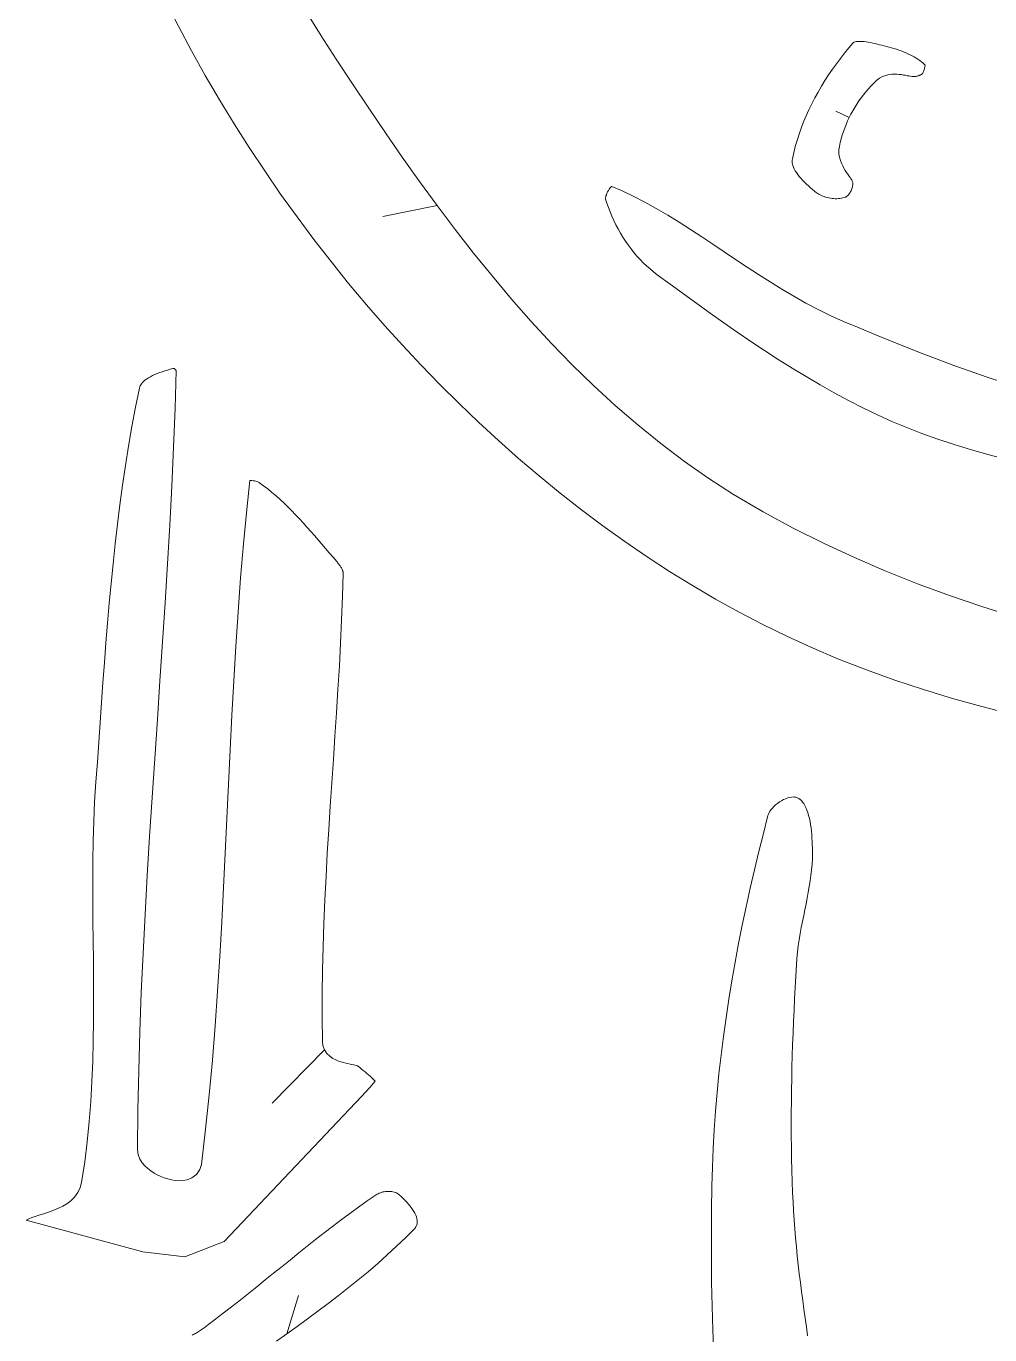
# Model space of a CAD drawing. Header units: inches. Extents: x -12 to 23, y -13.2 to 21.7.
# Drawn here: x 6.249 to 8.404, y 8.902 to 11.829 of the extents above; entities that cross this region are included whole.
import ezdxf

# ---------------------------------------------------------------- set-up
doc = ezdxf.new("R2010")
doc.units = ezdxf.units.IN
doc.header["$MEASUREMENT"] = 0
doc.layers.get('0').update_dxf_attribs({"lineweight": 0})

msp = doc.modelspace()

# ---------------------------------------------------------------- linework, layer by layer
at = {"color": 7, "linetype": 'Continuous', "lineweight": 0}
for p, q in [((6.5608, 11.8849), (6.5893, 11.8289)), ((6.9088, 11.8074), (6.8762, 11.8605)), ((6.5893, 11.8289), (6.6188, 11.7735)), ((6.9424, 11.755), (6.9088, 11.8074)), ((6.6188, 11.7735), (6.6494, 11.7186)), ((8.0794, 11.7686), (8.0701, 11.7568)), ((8.0889, 11.7803), (8.0794, 11.7686)), ((8.0981, 11.791), (8.0889, 11.7803)), ((8.0992, 11.7921), (8.0981, 11.791)), ((8.0997, 11.7925), (8.0992, 11.7921)), ((8.1005, 11.7929), (8.0997, 11.7925)), ((8.1017, 11.7934), (8.1005, 11.7929)), ((8.1033, 11.7939), (8.1017, 11.7934)), ((8.1055, 11.7944), (8.1033, 11.7939)), ((8.1082, 11.7948), (8.1055, 11.7944)), ((8.1114, 11.7949), (8.1082, 11.7948)), ((8.115, 11.7949), (8.1114, 11.7949)), ((8.119, 11.7947), (8.115, 11.7949)), ((8.1233, 11.7943), (8.119, 11.7947)), ((8.1278, 11.7938), (8.1233, 11.7943)), ((8.1325, 11.793), (8.1278, 11.7938)), ((8.1374, 11.7921), (8.1325, 11.793)), ((8.1424, 11.791), (8.1374, 11.7921)), ((8.1475, 11.7899), (8.1424, 11.791)), ((8.1526, 11.7887), (8.1475, 11.7899)), ((8.1578, 11.7874), (8.1526, 11.7887)), ((8.1629, 11.7862), (8.1578, 11.7874)), ((8.1678, 11.785), (8.1629, 11.7862)), ((8.1735, 11.7836), (8.1678, 11.785)), ((8.179, 11.7821), (8.1735, 11.7836)), ((8.1845, 11.7806), (8.179, 11.7821)), ((8.1899, 11.7789), (8.1845, 11.7806)), ((8.1953, 11.7772), (8.1899, 11.7789)), ((8.2006, 11.7754), (8.1953, 11.7772)), ((8.2059, 11.7735), (8.2006, 11.7754)), ((8.211, 11.7715), (8.2059, 11.7735)), ((8.2161, 11.7694), (8.211, 11.7715)), ((8.221, 11.7673), (8.2161, 11.7694)), ((6.9785, 11.7001), (6.9424, 11.755)), ((8.061, 11.7447), (8.0523, 11.7324)), ((8.0701, 11.7568), (8.061, 11.7447)), ((8.2258, 11.765), (8.221, 11.7673)), ((8.2305, 11.7626), (8.2258, 11.765)), ((8.235, 11.7601), (8.2305, 11.7626)), ((8.2394, 11.7575), (8.235, 11.7601)), ((8.2435, 11.7548), (8.2394, 11.7575)), ((8.2476, 11.7521), (8.2435, 11.7548)), ((8.2514, 11.7492), (8.2476, 11.7521)), ((8.255, 11.7462), (8.2514, 11.7492)), ((8.2585, 11.7432), (8.255, 11.7462)), ((8.2596, 11.742), (8.2585, 11.7432)), ((8.2589, 11.7372), (8.2592, 11.7388)), ((8.2592, 11.7388), (8.2595, 11.7402)), ((8.2595, 11.7402), (8.2596, 11.7415)), ((8.2596, 11.7415), (8.2596, 11.742)), ((6.6494, 11.7186), (6.6811, 11.6642)), ((8.0438, 11.72), (8.0356, 11.7073)), ((8.0523, 11.7324), (8.0438, 11.72)), ((8.1519, 11.7079), (8.1576, 11.7123)), ((8.1576, 11.7123), (8.1645, 11.7162)), ((8.1645, 11.7162), (8.1715, 11.7189)), ((8.1715, 11.7189), (8.1783, 11.7206)), ((8.1783, 11.7206), (8.1848, 11.7215)), ((8.1848, 11.7215), (8.1909, 11.7217)), ((8.1909, 11.7217), (8.1965, 11.7216)), ((8.1965, 11.7216), (8.2018, 11.7211)), ((8.2018, 11.7211), (8.2067, 11.7205)), ((8.2067, 11.7205), (8.2113, 11.7197)), ((8.2113, 11.7197), (8.2156, 11.719)), ((8.2156, 11.719), (8.2196, 11.7182)), ((8.2196, 11.7182), (8.2233, 11.7175)), ((8.2233, 11.7175), (8.2267, 11.717)), ((8.2267, 11.717), (8.2297, 11.7165)), ((8.2297, 11.7165), (8.2323, 11.7162)), ((8.2323, 11.7162), (8.2345, 11.7161)), ((8.2345, 11.7161), (8.2361, 11.7161)), ((8.2361, 11.7161), (8.2372, 11.7162)), ((8.2372, 11.7162), (8.2384, 11.7164)), ((8.2384, 11.7164), (8.2393, 11.7166)), ((8.2393, 11.7166), (8.2407, 11.7169)), ((8.2407, 11.7169), (8.2421, 11.7173)), ((8.2421, 11.7173), (8.2435, 11.7178)), ((8.2435, 11.7178), (8.2448, 11.7182)), ((8.2448, 11.7182), (8.2461, 11.7187)), ((8.2461, 11.7187), (8.2473, 11.7192)), ((8.2473, 11.7192), (8.2485, 11.7197)), ((8.2485, 11.7197), (8.2495, 11.7202)), ((8.2495, 11.7202), (8.2504, 11.7207)), ((8.2504, 11.7207), (8.2513, 11.7212)), ((8.2513, 11.7212), (8.252, 11.7216)), ((8.252, 11.7216), (8.2526, 11.722)), ((8.2526, 11.722), (8.253, 11.7224)), ((8.253, 11.7224), (8.2533, 11.7226)), ((8.2533, 11.7226), (8.2534, 11.7227)), ((8.2534, 11.7227), (8.2541, 11.724)), ((8.2541, 11.724), (8.2549, 11.7259)), ((8.2549, 11.7259), (8.2558, 11.7278)), ((8.2558, 11.7278), (8.2566, 11.7298)), ((8.2566, 11.7298), (8.2573, 11.7317)), ((8.2573, 11.7317), (8.2579, 11.7336)), ((8.2579, 11.7336), (8.2585, 11.7354)), ((8.2585, 11.7354), (8.2589, 11.7372)), ((7.0151, 11.6452), (6.9785, 11.7001)), ((8.0201, 11.6815), (8.0129, 11.6684)), ((8.0277, 11.6945), (8.0201, 11.6815)), ((8.0356, 11.7073), (8.0277, 11.6945)), ((8.1217, 11.6757), (8.1271, 11.6824)), ((8.1271, 11.6824), (8.1328, 11.6889)), ((8.1328, 11.6889), (8.1387, 11.6952)), ((8.1387, 11.6952), (8.1449, 11.7014)), ((8.1449, 11.7014), (8.1519, 11.7079)), ((6.6811, 11.6642), (6.7139, 11.6105)), ((8.0061, 11.6551), (7.9996, 11.6417)), ((8.0129, 11.6684), (8.0061, 11.6551)), ((8.1021, 11.6473), (8.1066, 11.6546)), ((8.1066, 11.6546), (8.1114, 11.6618)), ((8.1114, 11.6618), (8.1164, 11.6688)), ((8.1164, 11.6688), (8.1217, 11.6757)), ((7.0523, 11.5904), (7.0151, 11.6452)), ((7.9935, 11.6282), (7.9878, 11.6146)), ((7.9996, 11.6417), (7.9935, 11.6282)), ((8.0862, 11.6169), (8.0898, 11.6247)), ((8.0898, 11.6247), (8.0937, 11.6323)), ((8.0937, 11.6323), (8.0977, 11.6399)), ((8.0977, 11.6399), (8.1021, 11.6473)), ((6.7139, 11.6105), (6.7476, 11.5574)), ((7.9825, 11.6009), (7.9776, 11.5872)), ((7.9878, 11.6146), (7.9825, 11.6009)), ((8.0742, 11.5851), (8.0769, 11.5931)), ((8.0769, 11.5931), (8.0797, 11.6011)), ((8.0797, 11.6011), (8.0828, 11.6091)), ((8.0828, 11.6091), (8.0862, 11.6169)), ((7.0902, 11.5358), (7.0523, 11.5904)), ((7.9732, 11.5733), (7.9692, 11.5595)), ((7.9776, 11.5872), (7.9732, 11.5733)), ((8.0678, 11.5597), (8.0698, 11.5688)), ((8.0698, 11.5688), (8.0719, 11.577)), ((8.0719, 11.577), (8.0742, 11.5851)), ((6.7476, 11.5574), (6.7823, 11.505)), ((7.1288, 11.4815), (7.0902, 11.5358)), ((7.9656, 11.5455), (7.9627, 11.5322)), ((7.9692, 11.5595), (7.9656, 11.5455)), ((8.0668, 11.552), (8.0678, 11.5597)), ((8.0669, 11.5437), (8.0668, 11.552)), ((8.0681, 11.5359), (8.0669, 11.5437)), ((8.07, 11.5287), (8.0681, 11.5359)), ((6.7823, 11.505), (6.818, 11.4532)), ((7.9627, 11.5322), (7.9622, 11.5289)), ((7.9622, 11.5289), (7.9622, 11.5262)), ((7.9622, 11.5262), (7.9624, 11.5234)), ((7.9624, 11.5234), (7.9629, 11.5203)), ((7.9629, 11.5203), (7.9638, 11.517)), ((7.9638, 11.517), (7.9651, 11.5134)), ((7.9651, 11.5134), (7.9669, 11.5096)), ((7.9669, 11.5096), (7.969, 11.5056)), ((7.969, 11.5056), (7.9716, 11.5015)), ((8.0725, 11.5223), (8.07, 11.5287)), ((8.0752, 11.5165), (8.0725, 11.5223)), ((8.0781, 11.5112), (8.0752, 11.5165)), ((8.081, 11.5064), (8.0781, 11.5112)), ((8.0839, 11.502), (8.081, 11.5064)), ((7.1682, 11.4276), (7.1288, 11.4815)), ((7.9716, 11.5015), (7.9745, 11.4973)), ((7.9745, 11.4973), (7.9778, 11.4929)), ((7.9778, 11.4929), (7.9814, 11.4886)), ((7.9814, 11.4886), (7.9854, 11.4843)), ((7.9854, 11.4843), (7.9895, 11.48)), ((7.9895, 11.48), (7.9939, 11.4757)), ((7.9939, 11.4757), (7.9984, 11.4716)), ((8.0867, 11.498), (8.0839, 11.502)), ((8.0893, 11.4943), (8.0867, 11.498)), ((8.0916, 11.4908), (8.0893, 11.4943)), ((8.0936, 11.4877), (8.0916, 11.4908)), ((8.0953, 11.485), (8.0936, 11.4877)), ((8.0966, 11.4826), (8.0953, 11.485)), ((8.0974, 11.4807), (8.0966, 11.4826)), ((8.098, 11.4793), (8.0974, 11.4807)), ((8.0979, 11.4743), (8.0981, 11.4763)), ((8.0982, 11.4785), (8.098, 11.4793)), ((8.0981, 11.4763), (8.0982, 11.4776)), ((8.0982, 11.4782), (8.0982, 11.4785)), ((8.0982, 11.4776), (8.0982, 11.4782)), ((6.818, 11.4532), (6.8547, 11.4022)), ((7.5451, 11.4467), (7.5448, 11.4446)), ((7.5457, 11.4492), (7.5451, 11.4467)), ((7.5466, 11.452), (7.5457, 11.4492)), ((7.5478, 11.4551), (7.5466, 11.452)), ((7.5493, 11.4582), (7.5478, 11.4551)), ((7.551, 11.4612), (7.5493, 11.4582)), ((7.5528, 11.464), (7.551, 11.4612)), ((7.5547, 11.4666), (7.5528, 11.464)), ((7.5566, 11.4687), (7.5547, 11.4666)), ((7.5583, 11.4704), (7.5566, 11.4687)), ((7.5585, 11.4706), (7.5583, 11.4704)), ((7.5802, 11.4612), (7.5585, 11.4706)), ((7.6065, 11.4486), (7.5802, 11.4612)), ((7.6325, 11.4351), (7.6065, 11.4486)), ((7.9984, 11.4716), (8.003, 11.4675)), ((8.003, 11.4675), (8.0076, 11.4636)), ((8.0076, 11.4636), (8.0123, 11.4599)), ((8.0123, 11.4599), (8.0168, 11.4565)), ((8.0168, 11.4565), (8.0193, 11.4546)), ((8.0193, 11.4546), (8.0218, 11.453)), ((8.0218, 11.453), (8.0246, 11.4515)), ((8.0246, 11.4515), (8.0275, 11.4501)), ((8.0275, 11.4501), (8.0305, 11.4488)), ((8.0305, 11.4488), (8.0338, 11.4476)), ((8.0338, 11.4476), (8.0371, 11.4465)), ((8.0371, 11.4465), (8.0406, 11.4455)), ((8.0406, 11.4455), (8.0441, 11.4447)), ((8.0784, 11.4455), (8.081, 11.4463)), ((8.081, 11.4463), (8.082, 11.4467)), ((8.082, 11.4467), (8.0828, 11.4471)), ((8.0828, 11.4471), (8.0837, 11.4476)), ((8.0837, 11.4476), (8.0847, 11.4484)), ((8.0847, 11.4484), (8.0858, 11.4493)), ((8.0858, 11.4493), (8.0869, 11.4504)), ((8.0869, 11.4504), (8.0881, 11.4517)), ((8.0881, 11.4517), (8.0893, 11.4532)), ((8.0893, 11.4532), (8.0905, 11.4549)), ((8.0905, 11.4549), (8.0917, 11.4568)), ((8.0917, 11.4568), (8.0928, 11.4588)), ((8.0928, 11.4588), (8.0938, 11.4609)), ((8.0938, 11.4609), (8.0947, 11.4631)), ((8.0947, 11.4631), (8.0956, 11.4653)), ((8.0956, 11.4653), (8.0963, 11.4676)), ((8.0963, 11.4676), (8.097, 11.4699)), ((8.097, 11.4699), (8.0975, 11.4721)), ((8.0975, 11.4721), (8.0979, 11.4743)), ((7.2084, 11.3742), (7.1682, 11.4276)), ((7.5448, 11.4446), (7.5447, 11.4433)), ((7.5447, 11.4433), (7.5448, 11.4427)), ((7.5448, 11.4427), (7.5449, 11.4421)), ((7.5449, 11.4421), (7.5477, 11.4332)), ((7.5477, 11.4332), (7.5512, 11.4233)), ((7.5512, 11.4233), (7.5549, 11.4135)), ((7.6583, 11.4209), (7.6325, 11.4351)), ((7.6838, 11.4059), (7.6583, 11.4209)), ((8.0441, 11.4447), (8.0477, 11.4441)), ((8.0477, 11.4441), (8.0513, 11.4436)), ((8.0513, 11.4436), (8.0549, 11.4433)), ((8.0549, 11.4433), (8.0585, 11.4431)), ((8.0585, 11.4431), (8.0621, 11.4431)), ((8.0621, 11.4431), (8.0656, 11.4433)), ((8.0656, 11.4433), (8.069, 11.4436)), ((8.069, 11.4436), (8.0723, 11.4441)), ((8.0723, 11.4441), (8.0754, 11.4447)), ((8.0754, 11.4447), (8.0784, 11.4455)), ((6.8547, 11.4022), (6.8922, 11.3519)), ((7.5549, 11.4135), (7.559, 11.4038)), ((7.559, 11.4038), (7.5633, 11.3942)), ((7.5633, 11.3942), (7.568, 11.3847)), ((7.7092, 11.3903), (7.6838, 11.4059)), ((7.7345, 11.3743), (7.7092, 11.3903)), ((7.2495, 11.3215), (7.2084, 11.3742)), ((7.568, 11.3847), (7.5729, 11.3753)), ((7.5729, 11.3753), (7.5782, 11.3661)), ((7.5782, 11.3661), (7.5836, 11.357)), ((7.7598, 11.3578), (7.7345, 11.3743)), ((7.785, 11.3411), (7.7598, 11.3578)), ((6.8922, 11.3519), (6.9307, 11.3024)), ((7.5836, 11.357), (7.5894, 11.3482)), ((7.5894, 11.3482), (7.5954, 11.3395)), ((7.5954, 11.3395), (7.6017, 11.331)), ((7.6017, 11.331), (7.6082, 11.3228)), ((7.8103, 11.3241), (7.785, 11.3411)), ((6.9307, 11.3024), (6.97, 11.2537)), ((7.2916, 11.2695), (7.2495, 11.3215)), ((7.6082, 11.3228), (7.615, 11.3148)), ((7.615, 11.3148), (7.6219, 11.3071)), ((7.6219, 11.3071), (7.6291, 11.2997)), ((7.6291, 11.2997), (7.6365, 11.2926)), ((7.8356, 11.3071), (7.8103, 11.3241)), ((7.8612, 11.2901), (7.8356, 11.3071)), ((7.6365, 11.2926), (7.6442, 11.2858)), ((7.6442, 11.2858), (7.652, 11.2794)), ((7.652, 11.2794), (7.6602, 11.2731)), ((7.6602, 11.2731), (7.6896, 11.2516)), ((7.8869, 11.2733), (7.8612, 11.2901)), ((7.9129, 11.2567), (7.8869, 11.2733)), ((6.97, 11.2537), (7.0101, 11.2058)), ((7.3346, 11.2185), (7.2916, 11.2695)), ((7.6896, 11.2516), (7.7193, 11.2299)), ((7.9392, 11.2405), (7.9129, 11.2567)), ((7.3787, 11.1684), (7.3346, 11.2185)), ((7.7193, 11.2299), (7.7492, 11.2083)), ((7.9658, 11.2247), (7.9392, 11.2405)), ((7.9929, 11.2095), (7.9658, 11.2247)), ((7.0101, 11.2058), (7.0511, 11.1587)), ((7.7492, 11.2083), (7.7791, 11.1868)), ((7.7791, 11.1868), (7.8092, 11.1656)), ((8.0205, 11.195), (7.9929, 11.2095)), ((8.0486, 11.1813), (8.0205, 11.195)), ((7.0511, 11.1587), (7.0913, 11.1143)), ((7.4239, 11.1194), (7.3787, 11.1684)), ((7.8092, 11.1656), (7.8394, 11.1446)), ((8.0771, 11.1687), (8.0486, 11.1813)), ((8.1121, 11.154), (8.0771, 11.1687)), ((8.147, 11.1395), (8.1121, 11.154)), ((7.8394, 11.1446), (7.8698, 11.1239)), ((7.8698, 11.1239), (7.9004, 11.1036)), ((8.1821, 11.1251), (8.147, 11.1395)), ((8.2174, 11.1109), (8.1821, 11.1251)), ((7.0913, 11.1143), (7.1323, 11.0705)), ((7.4702, 11.0716), (7.4239, 11.1194)), ((7.9004, 11.1036), (7.9311, 11.0836)), ((8.2528, 11.097), (8.2174, 11.1109)), ((8.2884, 11.0833), (8.2528, 11.097)), ((7.1323, 11.0705), (7.1743, 11.0273)), ((7.5178, 11.0252), (7.4702, 11.0716)), ((7.9311, 11.0836), (7.9621, 11.0641)), ((8.3241, 11.07), (8.2884, 11.0833)), ((8.36, 11.057), (8.3241, 11.07)), ((6.5146, 11.0368), (6.5115, 11.0342)), ((6.5182, 11.0395), (6.5146, 11.0368)), ((6.5222, 11.0421), (6.5182, 11.0395)), ((6.5267, 11.0447), (6.5222, 11.0421)), ((6.5315, 11.0472), (6.5267, 11.0447)), ((6.5367, 11.0496), (6.5315, 11.0472)), ((6.5421, 11.0519), (6.5367, 11.0496)), ((6.5477, 11.054), (6.5421, 11.0519)), ((6.5535, 11.0561), (6.5477, 11.054)), ((6.5593, 11.058), (6.5535, 11.0561)), ((6.5652, 11.0597), (6.5593, 11.058)), ((6.5711, 11.0614), (6.5652, 11.0597)), ((6.577, 11.0629), (6.5711, 11.0614)), ((6.5796, 11.0635), (6.577, 11.0629)), ((6.58, 11.0633), (6.5796, 11.0635)), ((6.5808, 11.0627), (6.58, 11.0633)), ((6.5817, 11.062), (6.5808, 11.0627)), ((6.5825, 11.0613), (6.5817, 11.062)), ((6.5818, 10.974), (6.5844, 11.0589)), ((6.5832, 11.0605), (6.5825, 11.0613)), ((6.5838, 11.0598), (6.5832, 11.0605)), ((6.5843, 11.0591), (6.5838, 11.0598)), ((6.5844, 11.0589), (6.5843, 11.0591)), ((7.9621, 11.0641), (7.9932, 11.0452)), ((7.9932, 11.0452), (8.0246, 11.0268)), ((8.3961, 11.0445), (8.36, 11.057)), ((8.4323, 11.0324), (8.3961, 11.0445)), ((6.5021, 11.019), (6.4934, 10.9766)), ((6.5029, 11.0221), (6.5021, 11.019)), ((6.5038, 11.0244), (6.5029, 11.0221)), ((6.5051, 11.0267), (6.5038, 11.0244)), ((6.5067, 11.0291), (6.5051, 11.0267)), ((6.5089, 11.0316), (6.5067, 11.0291)), ((6.5115, 11.0342), (6.5089, 11.0316)), ((7.1743, 11.0273), (7.217, 10.9848)), ((7.5666, 10.9803), (7.5178, 11.0252)), ((8.0246, 11.0268), (8.0563, 11.009)), ((8.0563, 11.009), (8.0881, 10.9918)), ((7.217, 10.9848), (7.2606, 10.9431)), ((7.6167, 10.9369), (7.5666, 10.9803)), ((8.0881, 10.9918), (8.1203, 10.9754)), ((6.4934, 10.9766), (6.4853, 10.9332)), ((6.5785, 10.887), (6.5818, 10.974)), ((8.1203, 10.9754), (8.1527, 10.9597)), ((8.1527, 10.9597), (8.1855, 10.9449)), ((6.4853, 10.9332), (6.4777, 10.8898)), ((7.2606, 10.9431), (7.3051, 10.9022)), ((7.6682, 10.8952), (7.6167, 10.9369)), ((8.1855, 10.9449), (8.2185, 10.9309)), ((8.2185, 10.9309), (8.2519, 10.9178)), ((6.4777, 10.8898), (6.4708, 10.8462)), ((7.3051, 10.9022), (7.3503, 10.8621)), ((7.7211, 10.8554), (7.6682, 10.8952)), ((8.2519, 10.9178), (8.2856, 10.9057)), ((8.2856, 10.9057), (8.3243, 10.8929)), ((8.3243, 10.8929), (8.3633, 10.881)), ((6.5745, 10.8), (6.5785, 10.887)), ((7.3503, 10.8621), (7.3964, 10.8229)), ((8.3633, 10.881), (8.4026, 10.8699)), ((8.4026, 10.8699), (8.4422, 10.8596)), ((6.4708, 10.8462), (6.4644, 10.8024)), ((7.7755, 10.8175), (7.7211, 10.8554)), ((6.4644, 10.8024), (6.4584, 10.7586)), ((6.7494, 10.8129), (6.7423, 10.7476)), ((6.7512, 10.8129), (6.7494, 10.8129)), ((6.7539, 10.8127), (6.7512, 10.8129)), ((6.7568, 10.8123), (6.7539, 10.8127)), ((6.7596, 10.8118), (6.7568, 10.8123)), ((6.7623, 10.8112), (6.7596, 10.8118)), ((6.7648, 10.8105), (6.7623, 10.8112)), ((6.767, 10.8097), (6.7648, 10.8105)), ((6.7687, 10.809), (6.767, 10.8097)), ((6.7699, 10.8084), (6.7687, 10.809)), ((6.7709, 10.8077), (6.7699, 10.8084)), ((6.78, 10.801), (6.7709, 10.8077)), ((7.3964, 10.8229), (7.4432, 10.7846)), ((7.8313, 10.7817), (7.7755, 10.8175)), ((6.5699, 10.7131), (6.5745, 10.8)), ((6.7894, 10.7938), (6.78, 10.801)), ((6.7986, 10.7862), (6.7894, 10.7938)), ((6.8077, 10.7784), (6.7986, 10.7862)), ((6.8167, 10.7703), (6.8077, 10.7784)), ((7.4432, 10.7846), (7.4907, 10.7474)), ((7.8972, 10.7429), (7.8313, 10.7817)), ((6.4584, 10.7586), (6.4529, 10.7147)), ((6.7423, 10.7476), (6.7349, 10.6712)), ((6.8256, 10.762), (6.8167, 10.7703)), ((6.8343, 10.7535), (6.8256, 10.762)), ((6.843, 10.7448), (6.8343, 10.7535)), ((6.8515, 10.7359), (6.843, 10.7448)), ((7.4907, 10.7474), (7.539, 10.7112)), ((6.4529, 10.7147), (6.4478, 10.6707)), ((6.86, 10.7269), (6.8515, 10.7359)), ((6.8684, 10.7177), (6.86, 10.7269)), ((6.8768, 10.7084), (6.8684, 10.7177)), ((7.9642, 10.7064), (7.8972, 10.7429)), ((6.5649, 10.6261), (6.5699, 10.7131)), ((6.8852, 10.6989), (6.8768, 10.7084)), ((6.8935, 10.6894), (6.8852, 10.6989)), ((6.9018, 10.6798), (6.8935, 10.6894)), ((7.539, 10.7112), (7.588, 10.676)), ((8.0323, 10.6722), (7.9642, 10.7064)), ((6.4478, 10.6707), (6.4431, 10.6266)), ((6.7349, 10.6712), (6.7285, 10.5947)), ((6.9101, 10.6701), (6.9018, 10.6798)), ((6.9185, 10.6604), (6.9101, 10.6701)), ((6.9268, 10.6507), (6.9185, 10.6604)), ((7.588, 10.676), (7.6377, 10.642)), ((8.1015, 10.6401), (8.0323, 10.6722)), ((6.4431, 10.6266), (6.4388, 10.5824)), ((6.5596, 10.539), (6.5649, 10.6261)), ((6.9352, 10.6409), (6.9268, 10.6507)), ((6.9436, 10.6314), (6.9352, 10.6409)), ((6.945, 10.6297), (6.9436, 10.6314)), ((6.9463, 10.6281), (6.945, 10.6297)), ((6.9476, 10.6265), (6.9463, 10.6281)), ((6.9488, 10.6249), (6.9476, 10.6265)), ((7.6377, 10.642), (7.6881, 10.6092)), ((8.1715, 10.61), (8.1015, 10.6401)), ((6.95, 10.6234), (6.9488, 10.6249)), ((6.951, 10.6218), (6.95, 10.6234)), ((6.9521, 10.6202), (6.951, 10.6218)), ((6.953, 10.6187), (6.9521, 10.6202)), ((6.9539, 10.6172), (6.953, 10.6187)), ((6.9546, 10.6157), (6.9539, 10.6172)), ((6.9553, 10.6143), (6.9546, 10.6157)), ((6.9559, 10.613), (6.9553, 10.6143)), ((6.9564, 10.6117), (6.9559, 10.613)), ((6.9563, 10.5532), (6.9577, 10.6048)), ((6.9568, 10.6105), (6.9564, 10.6117)), ((6.9571, 10.6094), (6.9568, 10.6105)), ((6.9574, 10.6084), (6.9571, 10.6094)), ((6.9576, 10.6074), (6.9574, 10.6084)), ((6.9577, 10.6066), (6.9576, 10.6074)), ((6.9577, 10.6059), (6.9577, 10.6066)), ((6.9577, 10.6048), (6.9577, 10.6059)), ((7.6881, 10.6092), (7.7392, 10.5776)), ((8.2424, 10.5818), (8.1715, 10.61)), ((6.4388, 10.5824), (6.4347, 10.5381)), ((6.7285, 10.5947), (6.7228, 10.518)), ((7.7392, 10.5776), (7.7909, 10.5473)), ((8.3141, 10.5554), (8.2424, 10.5818)), ((6.4347, 10.5381), (6.4309, 10.4938)), ((6.5539, 10.452), (6.5596, 10.539)), ((6.9544, 10.5012), (6.9563, 10.5532)), ((7.7909, 10.5473), (7.8433, 10.5182)), ((8.3865, 10.5306), (8.3141, 10.5554)), ((6.7228, 10.518), (6.7177, 10.4413)), ((7.8433, 10.5182), (7.8963, 10.4906)), ((8.4594, 10.5074), (8.3865, 10.5306)), ((6.4309, 10.4938), (6.4273, 10.4495)), ((6.952, 10.4492), (6.9544, 10.5012)), ((7.8963, 10.4906), (7.9499, 10.4644)), ((6.5481, 10.3649), (6.5539, 10.452)), ((7.9499, 10.4644), (8.004, 10.4396)), ((6.4273, 10.4495), (6.4239, 10.405)), ((6.7177, 10.4413), (6.7131, 10.3644)), ((6.9493, 10.3971), (6.952, 10.4492)), ((8.004, 10.4396), (8.066, 10.4133)), ((6.4239, 10.405), (6.4206, 10.3606)), ((6.9462, 10.3451), (6.9493, 10.3971)), ((8.066, 10.4133), (8.1288, 10.3889)), ((6.5423, 10.2778), (6.5481, 10.3649)), ((6.7131, 10.3644), (6.709, 10.2875)), ((8.1288, 10.3889), (8.1922, 10.3661)), ((8.1922, 10.3661), (8.2563, 10.3449)), ((6.4206, 10.3606), (6.4174, 10.3161)), ((6.943, 10.2929), (6.9462, 10.3451)), ((8.2563, 10.3449), (8.3209, 10.3253)), ((6.4174, 10.3161), (6.4142, 10.2716)), ((8.3209, 10.3253), (8.3861, 10.3071)), ((8.3861, 10.3071), (8.4518, 10.2902)), ((6.5364, 10.1907), (6.5423, 10.2778)), ((6.709, 10.2875), (6.7051, 10.2105)), ((6.9396, 10.2408), (6.943, 10.2929)), ((6.4142, 10.2716), (6.4111, 10.2271)), ((6.4111, 10.2271), (6.408, 10.1826)), ((6.9361, 10.1886), (6.9396, 10.2408)), ((6.5306, 10.1035), (6.5364, 10.1907)), ((6.7051, 10.2105), (6.7015, 10.1334)), ((6.9325, 10.1364), (6.9361, 10.1886)), ((6.408, 10.1826), (6.4048, 10.1383)), ((6.4048, 10.1383), (6.402, 10.0942)), ((6.7015, 10.1334), (6.6979, 10.0563)), ((6.929, 10.0841), (6.9325, 10.1364)), ((6.525, 10.0163), (6.5306, 10.1035)), ((7.9478, 10.1009), (7.9431, 10.0989)), ((7.9524, 10.1025), (7.9478, 10.1009)), ((7.9568, 10.1037), (7.9524, 10.1025)), ((7.9609, 10.1045), (7.9568, 10.1037)), ((7.9645, 10.1048), (7.9609, 10.1045)), ((7.9677, 10.1047), (7.9645, 10.1048)), ((7.9703, 10.1044), (7.9677, 10.1047)), ((7.9723, 10.1039), (7.9703, 10.1044)), ((7.9742, 10.1031), (7.9723, 10.1039)), ((7.9772, 10.1014), (7.9742, 10.1031)), ((7.9801, 10.0992), (7.9772, 10.1014)), ((7.9829, 10.0966), (7.9801, 10.0992)), ((6.402, 10.0942), (6.4, 10.0501)), ((6.9256, 10.0318), (6.929, 10.0841)), ((7.9106, 10.0697), (7.9093, 10.0667)), ((7.9125, 10.073), (7.9106, 10.0697)), ((7.915, 10.0765), (7.9125, 10.073)), ((7.918, 10.0801), (7.915, 10.0765)), ((7.9214, 10.0837), (7.918, 10.0801)), ((7.9252, 10.0872), (7.9214, 10.0837)), ((7.9294, 10.0905), (7.9252, 10.0872)), ((7.9338, 10.0936), (7.9294, 10.0905)), ((7.9384, 10.0964), (7.9338, 10.0936)), ((7.9431, 10.0989), (7.9384, 10.0964)), ((7.9856, 10.0935), (7.9829, 10.0966)), ((7.9882, 10.0899), (7.9856, 10.0935)), ((7.9907, 10.0857), (7.9882, 10.0899)), ((7.9931, 10.0809), (7.9907, 10.0857)), ((7.9953, 10.0756), (7.9931, 10.0809)), ((7.9973, 10.0698), (7.9953, 10.0756)), ((7.9991, 10.0636), (7.9973, 10.0698)), ((6.4, 10.0501), (6.3987, 10.0059)), ((6.6979, 10.0563), (6.6943, 9.9792)), ((7.9081, 10.0632), (7.8978, 10.0233)), ((7.9093, 10.0667), (7.9081, 10.0632)), ((8.0007, 10.057), (7.9991, 10.0636)), ((8.0021, 10.0501), (8.0007, 10.057)), ((8.0033, 10.0429), (8.0021, 10.0501)), ((8.0044, 10.0356), (8.0033, 10.0429)), ((6.5197, 9.9291), (6.525, 10.0163)), ((6.9224, 9.9794), (6.9256, 10.0318)), ((7.8978, 10.0233), (7.8876, 9.9825)), ((8.0052, 10.0281), (8.0044, 10.0356)), ((8.0059, 10.0205), (8.0052, 10.0281)), ((8.0064, 10.013), (8.0059, 10.0205)), ((8.0069, 10.0054), (8.0064, 10.013)), ((6.3987, 10.0059), (6.398, 9.9615)), ((7.8876, 9.9825), (7.8777, 9.9415)), ((8.0072, 9.9979), (8.0069, 10.0054)), ((8.0075, 9.9909), (8.0072, 9.9979)), ((8.0077, 9.9785), (8.0075, 9.9909)), ((6.398, 9.9615), (6.3977, 9.9171)), ((6.6943, 9.9792), (6.6905, 9.902)), ((6.9195, 9.9271), (6.9224, 9.9794)), ((8.0057, 9.9418), (8.0067, 9.9542)), ((8.0067, 9.9542), (8.0074, 9.9664)), ((8.0074, 9.9664), (8.0077, 9.9785)), ((6.5147, 9.8418), (6.5197, 9.9291)), ((6.9169, 9.8746), (6.9195, 9.9271)), ((7.8777, 9.9415), (7.8683, 9.9005)), ((8.0025, 9.9169), (8.0042, 9.9294)), ((8.0042, 9.9294), (8.0057, 9.9418)), ((6.3977, 9.9171), (6.3978, 9.8725)), ((6.6905, 9.902), (6.6864, 9.8248)), ((7.8683, 9.9005), (7.8592, 9.8593)), ((7.9982, 9.8915), (8.0005, 9.9043)), ((8.0005, 9.9043), (8.0025, 9.9169)), ((6.3978, 9.8725), (6.3982, 9.8279)), ((6.9146, 9.8221), (6.9169, 9.8746)), ((7.9906, 9.8527), (7.9933, 9.8657)), ((7.9933, 9.8657), (7.9958, 9.8787)), ((7.9958, 9.8787), (7.9982, 9.8915)), ((6.5102, 9.7545), (6.5147, 9.8418)), ((7.8592, 9.8593), (7.8505, 9.818)), ((7.9853, 9.8262), (7.988, 9.8395)), ((7.988, 9.8395), (7.9906, 9.8527)), ((6.3982, 9.8279), (6.3986, 9.7832)), ((6.6864, 9.8248), (6.682, 9.7476)), ((6.9128, 9.7696), (6.9146, 9.8221)), ((7.8505, 9.818), (7.8423, 9.7767)), ((7.9803, 9.7992), (7.9827, 9.8127)), ((7.9827, 9.8127), (7.9853, 9.8262)), ((6.3986, 9.7832), (6.3991, 9.7384)), ((7.9759, 9.7717), (7.978, 9.7855)), ((7.978, 9.7855), (7.9803, 9.7992)), ((6.5063, 9.6671), (6.5102, 9.7545)), ((6.9116, 9.7171), (6.9128, 9.7696)), ((7.8423, 9.7767), (7.8346, 9.7353)), ((7.9727, 9.7436), (7.9741, 9.7577)), ((7.9741, 9.7577), (7.9759, 9.7717)), ((6.3991, 9.7384), (6.3995, 9.6935)), ((6.682, 9.7476), (6.6771, 9.6704)), ((7.8346, 9.7353), (7.8273, 9.6938)), ((7.9702, 9.704), (7.9716, 9.7296)), ((7.9716, 9.7296), (7.9727, 9.7436)), ((6.3995, 9.6935), (6.3996, 9.6486)), ((6.9109, 9.6644), (6.9116, 9.7171)), ((7.8273, 9.6938), (7.8205, 9.6522)), ((7.9688, 9.6785), (7.9702, 9.704)), ((6.503, 9.5797), (6.5063, 9.6671)), ((6.6771, 9.6704), (6.6715, 9.5932)), ((6.9109, 9.6118), (6.9109, 9.6644)), ((7.9676, 9.6531), (7.9688, 9.6785)), ((6.3996, 9.6486), (6.3995, 9.6037)), ((7.8205, 9.6522), (7.8142, 9.6106)), ((7.9664, 9.6276), (7.9676, 9.6531)), ((6.3995, 9.6037), (6.3989, 9.5587)), ((6.9116, 9.5577), (6.9109, 9.6118)), ((7.8142, 9.6106), (7.8084, 9.569)), ((7.9642, 9.5767), (7.9652, 9.6022)), ((7.9652, 9.6022), (7.9664, 9.6276)), ((6.5005, 9.4922), (6.503, 9.5797)), ((6.6715, 9.5932), (6.6653, 9.516)), ((7.9633, 9.5512), (7.9642, 9.5767)), ((6.3989, 9.5587), (6.3977, 9.5137)), ((6.9127, 9.5491), (6.9116, 9.5577)), ((6.9161, 9.5395), (6.9127, 9.5491)), ((7.8084, 9.569), (7.8031, 9.5272)), ((7.9625, 9.5257), (7.9633, 9.5512)), ((6.3977, 9.5137), (6.3959, 9.4687)), ((6.6653, 9.516), (6.6582, 9.4389)), ((6.9215, 9.5312), (6.9161, 9.5395)), ((6.9279, 9.5247), (6.9215, 9.5312)), ((6.9346, 9.5199), (6.9279, 9.5247)), ((6.9411, 9.5165), (6.9346, 9.5199)), ((6.9472, 9.514), (6.9411, 9.5165)), ((6.953, 9.5122), (6.9472, 9.514)), ((7.8031, 9.5272), (7.7984, 9.4855)), ((7.9618, 9.5002), (7.9625, 9.5257)), ((6.4988, 9.4047), (6.5005, 9.4922)), ((6.9585, 9.5107), (6.953, 9.5122)), ((6.9637, 9.5095), (6.9585, 9.5107)), ((6.9686, 9.5085), (6.9637, 9.5095)), ((6.9733, 9.5075), (6.9686, 9.5085)), ((6.9776, 9.5066), (6.9733, 9.5075)), ((6.9814, 9.5058), (6.9776, 9.5066)), ((6.9848, 9.5049), (6.9814, 9.5058)), ((6.9876, 9.5041), (6.9848, 9.5049)), ((6.9897, 9.5033), (6.9876, 9.5041)), ((6.9909, 9.5028), (6.9897, 9.5033)), ((6.9913, 9.5025), (6.9909, 9.5028)), ((6.9921, 9.5019), (6.9913, 9.5025)), ((6.9949, 9.4995), (6.9921, 9.5019)), ((6.9989, 9.4962), (6.9949, 9.4995)), ((7.0028, 9.4929), (6.9989, 9.4962)), ((7.0068, 9.4897), (7.0028, 9.4929)), ((7.0107, 9.4864), (7.0068, 9.4897)), ((7.0146, 9.4832), (7.0107, 9.4864)), ((7.7984, 9.4855), (7.7943, 9.4437)), ((7.9612, 9.4747), (7.9618, 9.5002)), ((6.3959, 9.4687), (6.3933, 9.4237)), ((6.9989, 9.4349), (7.0176, 9.4553)), ((7.0183, 9.48), (7.0146, 9.4832)), ((7.0176, 9.4553), (7.0295, 9.4689)), ((7.0217, 9.4769), (7.0183, 9.48)), ((7.0248, 9.4739), (7.0217, 9.4769)), ((7.0275, 9.4711), (7.0248, 9.4739)), ((7.0295, 9.4689), (7.0275, 9.4711)), ((7.9607, 9.4492), (7.9612, 9.4747)), ((6.6582, 9.4389), (6.6501, 9.3618)), ((6.6914, 9.1104), (6.9989, 9.4349)), ((7.7943, 9.4437), (7.7907, 9.4019)), ((7.9604, 9.4236), (7.9607, 9.4492)), ((6.3933, 9.4237), (6.3898, 9.3787)), ((6.498, 9.3152), (6.4988, 9.4047)), ((7.7907, 9.4019), (7.7877, 9.3601)), ((7.9601, 9.3725), (7.9602, 9.3981)), ((7.9602, 9.3981), (7.9604, 9.4236)), ((6.3898, 9.3787), (6.3853, 9.3337)), ((7.9602, 9.347), (7.9601, 9.3725)), ((6.6501, 9.3618), (6.6407, 9.2827)), ((7.7877, 9.3601), (7.7854, 9.3183)), ((7.9605, 9.3214), (7.9602, 9.347)), ((6.3853, 9.3337), (6.3797, 9.2887)), ((6.4993, 9.3053), (6.498, 9.3152)), ((7.7854, 9.3183), (7.7837, 9.2765)), ((7.9609, 9.2958), (7.9605, 9.3214)), ((6.3797, 9.2887), (6.3726, 9.2427)), ((6.5032, 9.295), (6.4993, 9.3053)), ((6.5084, 9.2866), (6.5032, 9.295)), ((6.5144, 9.2795), (6.5084, 9.2866)), ((6.5209, 9.2734), (6.5144, 9.2795)), ((6.6407, 9.2827), (6.6376, 9.2717)), ((7.9615, 9.2703), (7.9609, 9.2958)), ((6.5277, 9.2682), (6.5209, 9.2734)), ((6.5349, 9.2635), (6.5277, 9.2682)), ((6.5422, 9.2594), (6.5349, 9.2635)), ((6.5498, 9.2559), (6.5422, 9.2594)), ((6.5576, 9.2528), (6.5498, 9.2559)), ((6.5655, 9.2503), (6.5576, 9.2528)), ((6.5736, 9.2483), (6.5655, 9.2503)), ((6.6197, 9.2527), (6.6092, 9.2485)), ((6.6299, 9.2604), (6.6197, 9.2527)), ((6.6376, 9.2717), (6.6299, 9.2604)), ((7.7837, 9.2765), (7.7826, 9.2346)), ((7.9622, 9.2447), (7.9615, 9.2703)), ((6.3695, 9.2312), (6.3641, 9.2197)), ((6.3726, 9.2427), (6.3695, 9.2312)), ((6.5819, 9.2469), (6.5736, 9.2483)), ((6.5905, 9.2463), (6.5819, 9.2469)), ((6.5995, 9.2466), (6.5905, 9.2463)), ((6.6092, 9.2485), (6.5995, 9.2466)), ((7.7826, 9.2346), (7.7818, 9.181)), ((7.9631, 9.2191), (7.9622, 9.2447)), ((6.3398, 9.1949), (6.3307, 9.1894)), ((6.3486, 9.2016), (6.3398, 9.1949)), ((6.3569, 9.2098), (6.3486, 9.2016)), ((6.3641, 9.2197), (6.3569, 9.2098)), ((7.9641, 9.1989), (7.9631, 9.2191)), ((7.9652, 9.1788), (7.9641, 9.1989)), ((6.2616, 9.1639), (6.2548, 9.1612)), ((6.2691, 9.1666), (6.2616, 9.1639)), ((6.2771, 9.1692), (6.2691, 9.1666)), ((6.2856, 9.1719), (6.2771, 9.1692)), ((6.2943, 9.1747), (6.2856, 9.1719)), ((6.3032, 9.1777), (6.2943, 9.1747)), ((6.3123, 9.1811), (6.3032, 9.1777)), ((6.3215, 9.1849), (6.3123, 9.1811)), ((6.3307, 9.1894), (6.3215, 9.1849)), ((7.7818, 9.181), (7.7815, 9.1272)), ((7.9666, 9.1586), (7.9652, 9.1788)), ((6.2548, 9.1612), (6.2488, 9.1584)), ((6.2488, 9.1584), (6.5098, 9.0877)), ((7.9681, 9.1385), (7.9666, 9.1586)), ((7.9698, 9.1184), (7.9681, 9.1385)), ((6.6035, 9.0764), (6.6914, 9.1104)), ((7.7815, 9.1272), (7.7815, 9.0735)), ((7.9717, 9.0984), (7.9698, 9.1184)), ((6.5098, 9.0877), (6.6035, 9.0764)), ((7.9737, 9.0784), (7.9717, 9.0984)), ((7.9759, 9.0584), (7.9737, 9.0784)), ((7.7815, 9.0735), (7.7821, 9.0197)), ((7.9782, 9.0385), (7.9759, 9.0584)), ((7.7821, 9.0197), (7.7831, 8.9659)), ((7.9806, 9.0185), (7.9782, 9.0385)), ((7.9831, 8.9986), (7.9806, 9.0185)), ((7.9857, 8.9788), (7.9831, 8.9986)), ((7.7831, 8.9659), (7.7846, 8.9121)), ((7.9884, 8.959), (7.9857, 8.9788)), ((7.9911, 8.9392), (7.9884, 8.959)), ((7.9939, 8.9194), (7.9911, 8.9392)), ((7.7846, 8.9121), (7.7867, 8.8584)), ((7.9966, 8.8996), (7.9939, 8.9194))]:
    msp.add_line(p, q, dxfattribs=at)
at = {"color": 30, "linetype": 'Continuous', "lineweight": 0, "true_color": 0xff7e00}
for p, q in [((8.0898, 11.6247), (8.0598, 11.6386)), ((7.1682, 11.4276), (7.0465, 11.4032)), ((6.9161, 9.5395), (6.7988, 9.4197)), ((6.832, 8.9038), (6.8582, 8.9898))]:
    msp.add_line(p, q, dxfattribs=at)
at = {"color": 7, "linetype": 'Continuous', "lineweight": 0, "flags": 128}
msp.add_lwpolyline([(6.6198, 8.9011), (6.6222, 8.9021), (6.6246, 8.9032), (6.6269, 8.9044), (6.6292, 8.9057), (6.6315, 8.907), (6.6338, 8.9084), (6.636, 8.9099), (6.6382, 8.9114), (6.6404, 8.9129), (6.6426, 8.9145), (6.6447, 8.916), (6.6469, 8.9176), (6.649, 8.9192), (6.651, 8.9207), (6.6703, 8.9352), (6.6894, 8.9498), (6.7084, 8.9645), (6.7273, 8.9794), (6.7461, 8.9943), (6.7649, 9.0094), (6.7836, 9.0244), (6.8024, 9.0396), (6.8211, 9.0547), (6.8398, 9.0698), (6.8586, 9.0848), (6.8774, 9.0998), (6.8962, 9.1147), (6.9152, 9.1295), (6.9342, 9.1442), (6.9534, 9.1587), (6.9727, 9.173), (6.9921, 9.1872), (7.0117, 9.2011), (7.0315, 9.2147), (7.0337, 9.2161), (7.0361, 9.2174), (7.0386, 9.2185), (7.0411, 9.2195), (7.0438, 9.2204), (7.0465, 9.2212), (7.0493, 9.2217), (7.0522, 9.2222), (7.055, 9.2225), (7.0579, 9.2226), (7.0608, 9.2226), (7.0636, 9.2224), (7.0664, 9.2221), (7.0691, 9.2216), (7.0718, 9.2209), (7.0743, 9.22), (7.0768, 9.219), (7.0791, 9.2177), (7.0813, 9.2163), (7.0834, 9.2147), (7.0866, 9.2119), (7.0899, 9.2088), (7.0933, 9.2054), (7.0968, 9.2019), (7.1003, 9.1982), (7.1037, 9.1943), (7.1069, 9.1903), (7.1101, 9.1862), (7.113, 9.1821), (7.1157, 9.1779), (7.118, 9.1737), (7.1201, 9.1695), (7.1217, 9.1653), (7.1229, 9.1613), (7.1236, 9.1573), (7.1237, 9.1534), (7.1233, 9.1497), (7.1222, 9.1462), (7.1205, 9.1429), (7.118, 9.1398), (7.0979, 9.1196), (7.0773, 9.0998), (7.0564, 9.0804), (7.0351, 9.0615), (7.0135, 9.0429), (6.9916, 9.0246), (6.9694, 9.0067), (6.9469, 8.989), (6.9243, 8.9716), (6.9014, 8.9544), (6.8784, 8.9373), (6.8552, 8.9205), (6.832, 8.9038), (6.8086, 8.8872)], dxfattribs=at)

doc.saveas('drawing.dxf')
